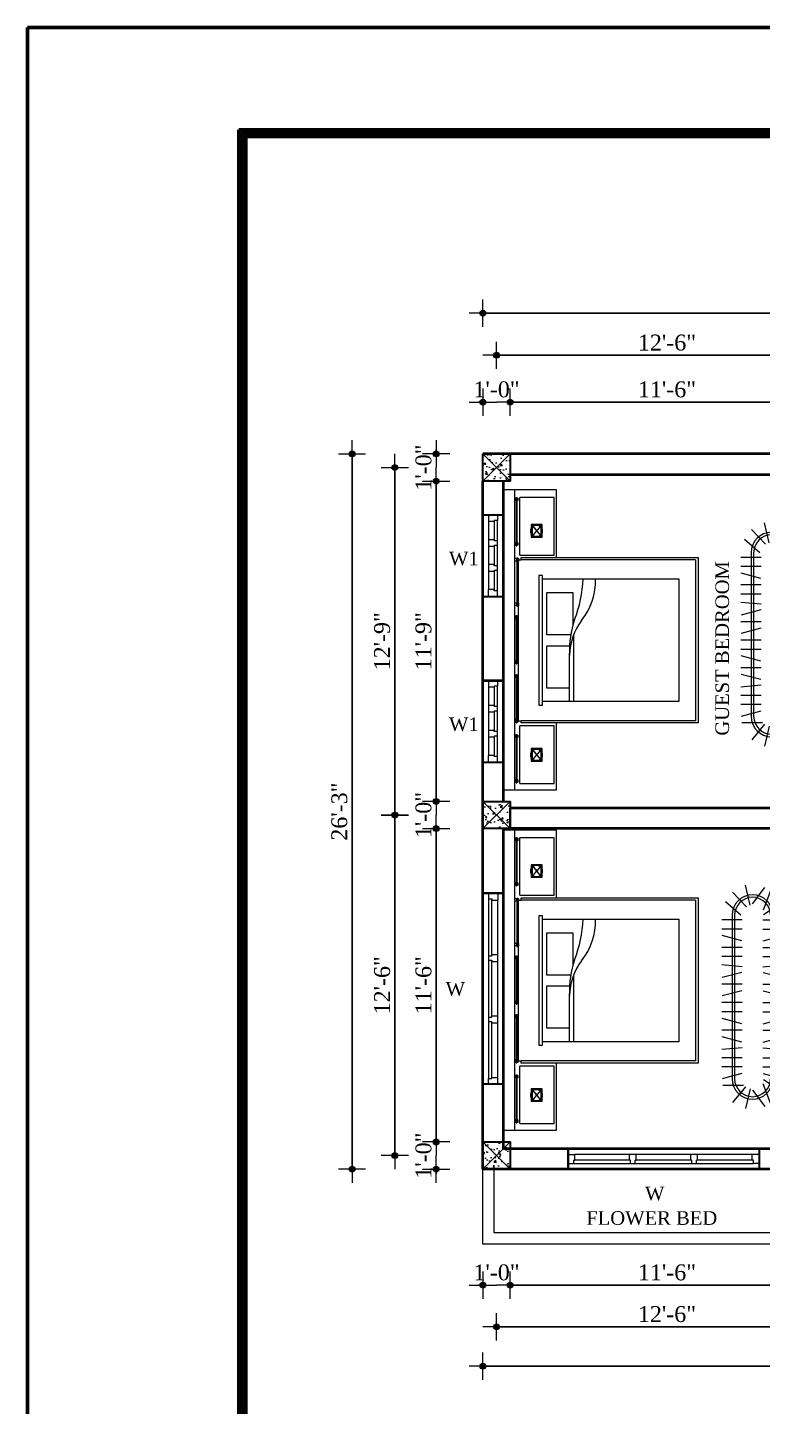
# Model space of a CAD drawing. Header units: inches. Extents: x 897 to 49934, y -34925 to -18564.
# Drawn here: x 16537 to 16860, y -23955 to -23348 of the extents above; entities that cross this region are included whole.
import ezdxf

# ---------------------------------------------------------------- set-up
doc = ezdxf.new("R2010")
doc.units = ezdxf.units.IN
doc.header["$LTSCALE"] = 35
doc.header["$MEASUREMENT"] = 0
doc.header["$PDMODE"] = 34
for name, color, linetype, lineweight in [('SES- Door&Window', 21, 'Continuous', 15), ('SES-DIMENSION', 142, 'Continuous', 13), ('SES-Furniture', 45, 'Continuous', 5), ('SES-HACTH', 8, 'Continuous', 13), ('SES-REBARS', 1, 'Continuous', 40), ('SES-SHEETS', 7, 'Continuous', 60), ('SES-Staircase', 134, 'Continuous', 13), ('SES-TEXT', 3, 'Continuous', 20), ('SES-Wall Plan', 6, 'Continuous', 30)]:
    doc.layers.add(name, color=color, linetype=linetype, lineweight=lineweight)
doc.styles.add('7 INCH', font='times.ttf', dxfattribs={"height": 7})
doc.styles.add('SES-ARAIL', font='times.ttf', dxfattribs={"height": 6})
doc.dimstyles.new('7 INCH', dxfattribs={"dimscale": 0, "dimtxt": 7, "dimasz": 1, "dimexe": 2, "dimexo": 9, "dimgap": 2, "dimtad": 1, "dimdec": 0, "dimzin": 3, "dimdsep": 46, "dimlunit": 4, "dimtxsty": '7 INCH', "dimblk": 'DIM', "dimcen": 3, "dimdle": 3, "dimse1": 1, "dimse2": 1, "dimclrd": 256, "dimclre": 256, "dimclrt": 7, "dimadec": 1, "dimazin": 2, "dimtfac": 1, "dimtdec": 0, "dimtix": 1, "dimtofl": 0, "dimtmove": 2, "dimatfit": 3, "dimldrblk": 'ARW', "dimfxl": 2, "dimfrac": 2, "dimtolj": 2, "dimtzin": 0, "dimarcsym": 0})

# ---------------------------------------------------------------- blocks, each defined once
blk = doc.blocks.new('c11')
at = {"layer": 'SES-HACTH', "linetype": 'ByBlock'}
h = blk.add_hatch(dxfattribs=at)
h.set_pattern_fill('AR-CONC', color=256)
h.set_pattern_definition([(50, (-20422.33, 19414.4167), (7.1726018, -0.6275213), [0.75, -8.25]), (355, (-20422.33, 19414.417), (-1.3875133, 7.5219213), [0.6, -6.6]), (100.451444, (-20421.732, 19414.3644), (5.7850885, 6.8943999), [0.637402, -7.0114211]), (46.1842, (-20422.33, 19416.417), (10.6724133, -1.6551928), [1.125, -12.375]), (96.635635, (-20421.441, 19416.279), (9.3466195, 9.741186), [0.9561034, -10.5171376]), (351.184164, (-20422.33, 19416.417), (9.3466195, 9.741186), [0.9, -9.9]), (21, (-20421.33, 19415.9167), (5.9690705, -4.0261889), [0.75, -8.25]), (326, (-20421.33, 19415.917), (2.4331533, 7.2515005), [0.6, -6.6]), (71.451445, (-20420.8325, 19415.581), (8.4022238, 3.2253115), [0.6374019, -7.0114211]), (37.5, (-20422.33, 19414.4167), (0.12159855, 3.32893854), [0, -6.52, 0, -6.7, 0, -6.625]), (7.5, (-20422.33, 19414.4167), (2.63069537, 3.9441171), [0, -3.82, 0, -6.37, 0, -2.525]), (327.5, (-20424.56, 19414.4167), (5.33822436, -0.22554872), [0, -2.5, 0, -7.8, 0, -10.35]), (317.5, (-20425.56, 19414.4167), (5.8318617, 1.0010498), [0, -3.25, 0, -5.18, 0, -7.35])])
h.paths.add_polyline_path([(-6, 6), (-6, -6), (6, -6), (6, 6)])
for p, q in [((-6, 6), (6, -6)), ((6, 6), (-6, -6))]:
    blk.add_line(p, q, dxfattribs=at)
at = {"layer": 'SES-Wall Plan', "linetype": 'ByBlock'}
blk.add_lwpolyline([(-6, 6), (6, 6), (6, -6), (-6, -6)], close=True, dxfattribs=at)
blk = doc.blocks.new('6H')
at = {"layer": 'SES- Door&Window'}
for p, q in [((-78, -2.5), (-75.5, -2.5)), ((-75.5, -2.5), (3.5, -2.5)), ((-75.5, -2.5), (-75.5, -4)), ((-75.5, -4), (-75, -4)), ((-50.5, -4), (-75.5, -4)), ((-75, -4), (-75, -6.5)), ((-51, -4), (-51, -6.5)), ((-50.5, -2.5), (-50.5, -4)), ((-48.5, -2.5), (-48.5, -4)), ((-48.5, -4), (-48, -4)), ((-23.5, -4), (-48.5, -4)), ((-48, -4), (-48, -6.5)), ((-24, -4), (-24, -6.5)), ((-23.5, -4), (-24, -4)), ((-23.5, -2.5), (-23.5, -4)), ((-21.5, -2.5), (-21.5, -4)), ((3, -4), (-21.5, -4)), ((-21, -4), (-21, -6.5)), ((3, -4), (3, -6.5)), ((3.5, -4), (3, -4)), ((6, -2.5), (3.5, -2.5)), ((3.5, -2.5), (3.5, -4)), ((-78, -6.5), (-75, -6.5)), ((3, -6.5), (-75, -6.5)), ((6, -6.5), (3, -6.5))]:
    blk.add_line(p, q, dxfattribs=at)
at = {"layer": 'SES-Wall Plan'}
for p, q in [((-78, -9), (-78, 0)), ((-78, -9), (-78, 0)), ((6, -9), (6, 0))]:
    blk.add_line(p, q, dxfattribs=at)
blk.add_lwpolyline([(6, 0), (-78, 0), (-78, -9), (6, -9)], close=True, dxfattribs=at)
blk = doc.blocks.new('DIM')
at = {"layer": 'SES-DIMENSION'}
h = blk.add_hatch(color=256, dxfattribs=at)
h.paths.add_polyline_path([(0, 1.28), (0, 0), (1.28, 0, 0.414214)])
h.paths.add_polyline_path([(1.28, 0), (0, 0), (0, -1.28, 0.414214)])
h.paths.add_polyline_path([(0, 0), (-1.28, 0, 0.414214), (0, -1.28)])
h.paths.add_polyline_path([(0, 1.28, 0.414214), (-1.28, 0), (0, 0)])
for p, q in [((-6, 0), (6, 0)), ((0, 6), (0, -6))]:
    blk.add_line(p, q, dxfattribs=at)
blk.add_circle((0, 0), 1.28, dxfattribs=at)
blk = doc.blocks.new('*D639')
at = {"layer": 'Defpoints', "color": 0, "linetype": 'ByBlock', "transparency": 16777216}
for p in [(16737.13, -23850.81), (16749.13, -23850.81), (16749.13, -23901.81)]:
    blk.add_point(p, dxfattribs=at)
at = {"layer": 'SES-DIMENSION', "linetype": 'ByBlock', "lineweight": -2, "transparency": 16777216}
for p, q in [((16736.13, -23901.81), (16735.13, -23901.81)), ((16750.13, -23901.81), (16751.13, -23901.81))]:
    blk.add_line(p, q, dxfattribs=at)
blk.add_blockref('DIM', (16737.13, -23901.81), dxfattribs=at)
at = {"layer": 'SES-DIMENSION', "linetype": 'ByBlock', "lineweight": -2, "transparency": 16777216, "rotation": 180}
blk.add_blockref('DIM', (16749.13, -23901.81), dxfattribs=at)
at = {"layer": 'SES-DIMENSION', "color": 7, "linetype": 'ByBlock', "transparency": 16777216, "insert": (16743.13, -23896.24), "char_height": 7, "attachment_point": 5, "style": '7 INCH'}
blk.add_mtext('\\A2;1\'-0"', dxfattribs=at)
blk = doc.blocks.new('ARW')
at = {"layer": 'SES-DIMENSION'}
blk.add_lwpolyline([(10, 0, 0, 6, 0), (0, 0, 0, 0, 0), (10, 0, 0, 0, 0)], format="xyseb", dxfattribs=at)
blk = doc.blocks.new('*D640')
at = {"layer": 'Defpoints', "color": 0, "linetype": 'ByBlock', "transparency": 16777216}
for p in [(16749.13, -23850.81), (16887.13, -23850.81), (16887.13, -23901.81)]:
    blk.add_point(p, dxfattribs=at)
at = {"layer": 'SES-DIMENSION', "linetype": 'ByBlock', "lineweight": -2, "transparency": 16777216}
blk.add_line((16750.13, -23901.81), (16886.13, -23901.81), dxfattribs=at)
at = {"layer": 'SES-DIMENSION', "linetype": 'ByBlock', "lineweight": -2, "transparency": 16777216, "rotation": 180}
blk.add_blockref('DIM', (16749.13, -23901.81), dxfattribs=at)
at = {"layer": 'SES-DIMENSION', "linetype": 'ByBlock', "lineweight": -2, "transparency": 16777216}
blk.add_blockref('DIM', (16887.13, -23901.81), dxfattribs=at)
at = {"layer": 'SES-DIMENSION', "color": 7, "linetype": 'ByBlock', "transparency": 16777216, "insert": (16818.13, -23896.24), "char_height": 7, "attachment_point": 5, "style": '7 INCH'}
blk.add_mtext('\\A2;11\'-6"', dxfattribs=at)
blk = doc.blocks.new('*D646')
at = {"layer": 'Defpoints', "color": 0, "linetype": 'ByBlock', "transparency": 16777216}
for p in [(16743.13, -23850.81), (16893.13, -23850.81), (16893.13, -23920.14)]:
    blk.add_point(p, dxfattribs=at)
at = {"layer": 'SES-DIMENSION', "linetype": 'ByBlock', "lineweight": -2, "transparency": 16777216}
blk.add_line((16744.13, -23920.14), (16892.13, -23920.14), dxfattribs=at)
at = {"layer": 'SES-DIMENSION', "linetype": 'ByBlock', "lineweight": -2, "transparency": 16777216, "rotation": 180}
blk.add_blockref('DIM', (16743.13, -23920.14), dxfattribs=at)
at = {"layer": 'SES-DIMENSION', "linetype": 'ByBlock', "lineweight": -2, "transparency": 16777216}
blk.add_blockref('DIM', (16893.13, -23920.14), dxfattribs=at)
at = {"layer": 'SES-DIMENSION', "color": 7, "linetype": 'ByBlock', "transparency": 16777216, "insert": (16818.13, -23914.58), "char_height": 7, "attachment_point": 5, "style": '7 INCH'}
blk.add_mtext('\\A2;12\'-6"', dxfattribs=at)
blk = doc.blocks.new('*D649')
at = {"layer": 'Defpoints', "color": 0, "linetype": 'ByBlock', "transparency": 16777216}
for p in [(16737.13, -23850.81), (17187.13, -23850.81), (17187.13, -23937.52)]:
    blk.add_point(p, dxfattribs=at)
at = {"layer": 'SES-DIMENSION', "linetype": 'ByBlock', "lineweight": -2, "transparency": 16777216}
blk.add_line((16738.13, -23937.52), (17186.13, -23937.52), dxfattribs=at)
at = {"layer": 'SES-DIMENSION', "linetype": 'ByBlock', "lineweight": -2, "transparency": 16777216, "rotation": 180}
blk.add_blockref('DIM', (16737.13, -23937.52), dxfattribs=at)
at = {"layer": 'SES-DIMENSION', "linetype": 'ByBlock', "lineweight": -2, "transparency": 16777216}
blk.add_blockref('DIM', (17187.13, -23937.52), dxfattribs=at)
at = {"layer": 'SES-DIMENSION', "color": 7, "linetype": 'ByBlock', "transparency": 16777216, "insert": (16962.13, -23931.95), "char_height": 7, "attachment_point": 5, "style": '7 INCH'}
blk.add_mtext('\\A2;37\'-6"', dxfattribs=at)
blk = doc.blocks.new('*D650')
at = {"layer": 'Defpoints', "color": 0, "linetype": 'ByBlock', "transparency": 16777216}
for p in [(16716.56, -23838.81), (16737.13, -23838.81), (16737.13, -23850.81)]:
    blk.add_point(p, dxfattribs=at)
at = {"layer": 'SES-DIMENSION', "linetype": 'ByBlock', "lineweight": -2, "transparency": 16777216}
for p, q in [((16716.56, -23837.81), (16716.56, -23836.81)), ((16716.56, -23851.81), (16716.56, -23852.81))]:
    blk.add_line(p, q, dxfattribs=at)
for p, rotation in [((16716.56, -23838.81), 270), ((16716.56, -23850.81), 90)]:
    blk.add_blockref('DIM', p, dxfattribs=dict(at, rotation=rotation))
at = {"layer": 'SES-DIMENSION', "color": 7, "linetype": 'ByBlock', "transparency": 16777216, "insert": (16711, -23844.81), "char_height": 7, "attachment_point": 5, "rotation": 90, "style": '7 INCH'}
blk.add_mtext('\\A2;1\'-0"', dxfattribs=at)
blk = doc.blocks.new('*D651')
at = {"layer": 'Defpoints', "color": 0, "linetype": 'ByBlock', "transparency": 16777216}
for p in [(16716.56, -23700.92), (16737.13, -23700.92), (16737.13, -23838.81)]:
    blk.add_point(p, dxfattribs=at)
at = {"layer": 'SES-DIMENSION', "linetype": 'ByBlock', "lineweight": -2, "transparency": 16777216}
blk.add_line((16716.56, -23837.81), (16716.56, -23701.92), dxfattribs=at)
for p, rotation in [((16716.56, -23700.92), 90), ((16716.56, -23838.81), 270)]:
    blk.add_blockref('DIM', p, dxfattribs=dict(at, rotation=rotation))
at = {"layer": 'SES-DIMENSION', "color": 7, "linetype": 'ByBlock', "transparency": 16777216, "insert": (16711, -23769.86), "char_height": 7, "attachment_point": 5, "rotation": 90, "style": '7 INCH'}
blk.add_mtext('\\A2;11\'-6"', dxfattribs=at)
blk = doc.blocks.new('*D652')
at = {"layer": 'Defpoints', "color": 0, "linetype": 'ByBlock', "transparency": 16777216}
for p in [(16716.56, -23688.92), (16737.13, -23688.92), (16737.13, -23700.92)]:
    blk.add_point(p, dxfattribs=at)
at = {"layer": 'SES-DIMENSION', "linetype": 'ByBlock', "lineweight": -2, "transparency": 16777216}
for p, q in [((16716.56, -23687.92), (16716.56, -23686.92)), ((16716.56, -23701.92), (16716.56, -23702.92))]:
    blk.add_line(p, q, dxfattribs=at)
for p, rotation in [((16716.56, -23688.92), 270), ((16716.56, -23700.92), 90)]:
    blk.add_blockref('DIM', p, dxfattribs=dict(at, rotation=rotation))
at = {"layer": 'SES-DIMENSION', "color": 7, "linetype": 'ByBlock', "transparency": 16777216, "insert": (16711, -23694.92), "char_height": 7, "attachment_point": 5, "rotation": 90, "style": '7 INCH'}
blk.add_mtext('\\A2;1\'-0"', dxfattribs=at)
blk = doc.blocks.new('*D653')
at = {"layer": 'Defpoints', "color": 0, "linetype": 'ByBlock', "transparency": 16777216}
for p in [(16716.56, -23548.03), (16737.13, -23548.03), (16737.13, -23688.92)]:
    blk.add_point(p, dxfattribs=at)
at = {"layer": 'SES-DIMENSION', "linetype": 'ByBlock', "lineweight": -2, "transparency": 16777216}
blk.add_line((16716.56, -23687.92), (16716.56, -23549.03), dxfattribs=at)
for p, rotation in [((16716.56, -23548.03), 90), ((16716.56, -23688.92), 270)]:
    blk.add_blockref('DIM', p, dxfattribs=dict(at, rotation=rotation))
at = {"layer": 'SES-DIMENSION', "color": 7, "linetype": 'ByBlock', "transparency": 16777216, "insert": (16710.99, -23618.47), "char_height": 7, "attachment_point": 5, "rotation": 90, "style": '7 INCH'}
blk.add_mtext('\\A2;11\'-9"', dxfattribs=at)
blk = doc.blocks.new('*D654')
at = {"layer": 'Defpoints', "color": 0, "linetype": 'ByBlock', "transparency": 16777216}
for p in [(16716.56, -23536.03), (16737.13, -23536.03), (16737.13, -23548.03)]:
    blk.add_point(p, dxfattribs=at)
at = {"layer": 'SES-DIMENSION', "linetype": 'ByBlock', "lineweight": -2, "transparency": 16777216}
for p, q in [((16716.56, -23535.03), (16716.56, -23534.03)), ((16716.56, -23549.03), (16716.56, -23550.03))]:
    blk.add_line(p, q, dxfattribs=at)
for p, rotation in [((16716.56, -23536.03), 270), ((16716.56, -23548.03), 90)]:
    blk.add_blockref('DIM', p, dxfattribs=dict(at, rotation=rotation))
at = {"layer": 'SES-DIMENSION', "color": 7, "linetype": 'ByBlock', "transparency": 16777216, "insert": (16711, -23542.03), "char_height": 7, "attachment_point": 5, "rotation": 90, "style": '7 INCH'}
blk.add_mtext('\\A2;1\'-0"', dxfattribs=at)
blk = doc.blocks.new('*D655')
at = {"layer": 'Defpoints', "color": 0, "linetype": 'ByBlock', "transparency": 16777216}
for p in [(16698.36, -23694.92), (16737.13, -23694.92), (16737.13, -23844.81)]:
    blk.add_point(p, dxfattribs=at)
at = {"layer": 'SES-DIMENSION', "linetype": 'ByBlock', "lineweight": -2, "transparency": 16777216}
blk.add_line((16698.36, -23843.81), (16698.36, -23695.92), dxfattribs=at)
for p, rotation in [((16698.36, -23694.92), 90), ((16698.36, -23844.81), 270)]:
    blk.add_blockref('DIM', p, dxfattribs=dict(at, rotation=rotation))
at = {"layer": 'SES-DIMENSION', "color": 7, "linetype": 'ByBlock', "transparency": 16777216, "insert": (16692.8, -23769.86), "char_height": 7, "attachment_point": 5, "rotation": 90, "style": '7 INCH'}
blk.add_mtext('\\A2;12\'-6"', dxfattribs=at)
blk = doc.blocks.new('*D656')
at = {"layer": 'Defpoints', "color": 0, "linetype": 'ByBlock', "transparency": 16777216}
for p in [(16698.36, -23542.03), (16737.13, -23542.03), (16737.13, -23694.92)]:
    blk.add_point(p, dxfattribs=at)
at = {"layer": 'SES-DIMENSION', "linetype": 'ByBlock', "lineweight": -2, "transparency": 16777216}
blk.add_line((16698.36, -23693.92), (16698.36, -23543.03), dxfattribs=at)
for p, rotation in [((16698.36, -23542.03), 90), ((16698.36, -23694.92), 270)]:
    blk.add_blockref('DIM', p, dxfattribs=dict(at, rotation=rotation))
at = {"layer": 'SES-DIMENSION', "color": 7, "linetype": 'ByBlock', "transparency": 16777216, "insert": (16692.79, -23618.47), "char_height": 7, "attachment_point": 5, "rotation": 90, "style": '7 INCH'}
blk.add_mtext('\\A2;12\'-9"', dxfattribs=at)
blk = doc.blocks.new('*D657')
at = {"layer": 'Defpoints', "color": 0, "linetype": 'ByBlock', "transparency": 16777216}
for p in [(16679.54, -23536.03), (16737.13, -23536.03), (16737.13, -23850.81)]:
    blk.add_point(p, dxfattribs=at)
at = {"layer": 'SES-DIMENSION', "linetype": 'ByBlock', "lineweight": -2, "transparency": 16777216}
blk.add_line((16679.54, -23849.81), (16679.54, -23537.03), dxfattribs=at)
for p, rotation in [((16679.54, -23536.03), 90), ((16679.54, -23850.81), 270)]:
    blk.add_blockref('DIM', p, dxfattribs=dict(at, rotation=rotation))
at = {"layer": 'SES-DIMENSION', "color": 7, "linetype": 'ByBlock', "transparency": 16777216, "insert": (16673.97, -23693.42), "char_height": 7, "attachment_point": 5, "rotation": 90, "style": '7 INCH'}
blk.add_mtext('\\A2;26\'-3"', dxfattribs=at)
blk = doc.blocks.new('*D658')
at = {"layer": 'Defpoints', "color": 0, "linetype": 'ByBlock', "transparency": 16777216}
for p in [(16749.13, -23513.21), (16737.13, -23536.03), (16749.13, -23536.03)]:
    blk.add_point(p, dxfattribs=at)
at = {"layer": 'SES-DIMENSION', "linetype": 'ByBlock', "lineweight": -2, "transparency": 16777216}
for p, q in [((16736.13, -23513.21), (16735.13, -23513.21)), ((16750.13, -23513.21), (16751.13, -23513.21))]:
    blk.add_line(p, q, dxfattribs=at)
blk.add_blockref('DIM', (16737.13, -23513.21), dxfattribs=at)
at = {"layer": 'SES-DIMENSION', "linetype": 'ByBlock', "lineweight": -2, "transparency": 16777216, "rotation": 180}
blk.add_blockref('DIM', (16749.13, -23513.21), dxfattribs=at)
at = {"layer": 'SES-DIMENSION', "color": 7, "linetype": 'ByBlock', "transparency": 16777216, "insert": (16743.13, -23507.65), "char_height": 7, "attachment_point": 5, "style": '7 INCH'}
blk.add_mtext('\\A2;1\'-0"', dxfattribs=at)
blk = doc.blocks.new('*D659')
at = {"layer": 'Defpoints', "color": 0, "linetype": 'ByBlock', "transparency": 16777216}
for p in [(16887.13, -23513.21), (16749.13, -23536.03), (16887.13, -23536.03)]:
    blk.add_point(p, dxfattribs=at)
at = {"layer": 'SES-DIMENSION', "linetype": 'ByBlock', "lineweight": -2, "transparency": 16777216}
blk.add_line((16750.13, -23513.21), (16886.13, -23513.21), dxfattribs=at)
at = {"layer": 'SES-DIMENSION', "linetype": 'ByBlock', "lineweight": -2, "transparency": 16777216, "rotation": 180}
blk.add_blockref('DIM', (16749.13, -23513.21), dxfattribs=at)
at = {"layer": 'SES-DIMENSION', "linetype": 'ByBlock', "lineweight": -2, "transparency": 16777216}
blk.add_blockref('DIM', (16887.13, -23513.21), dxfattribs=at)
at = {"layer": 'SES-DIMENSION', "color": 7, "linetype": 'ByBlock', "transparency": 16777216, "insert": (16818.13, -23507.65), "char_height": 7, "attachment_point": 5, "style": '7 INCH'}
blk.add_mtext('\\A2;11\'-6"', dxfattribs=at)
blk = doc.blocks.new('*D665')
at = {"layer": 'Defpoints', "color": 0, "linetype": 'ByBlock', "transparency": 16777216}
for p in [(16893.13, -23492.62), (16743.13, -23536.03), (16893.13, -23536.03)]:
    blk.add_point(p, dxfattribs=at)
at = {"layer": 'SES-DIMENSION', "linetype": 'ByBlock', "lineweight": -2, "transparency": 16777216}
blk.add_line((16744.13, -23492.62), (16892.13, -23492.62), dxfattribs=at)
at = {"layer": 'SES-DIMENSION', "linetype": 'ByBlock', "lineweight": -2, "transparency": 16777216, "rotation": 180}
blk.add_blockref('DIM', (16743.13, -23492.62), dxfattribs=at)
at = {"layer": 'SES-DIMENSION', "linetype": 'ByBlock', "lineweight": -2, "transparency": 16777216}
blk.add_blockref('DIM', (16893.13, -23492.62), dxfattribs=at)
at = {"layer": 'SES-DIMENSION', "color": 7, "linetype": 'ByBlock', "transparency": 16777216, "insert": (16818.13, -23487.06), "char_height": 7, "attachment_point": 5, "style": '7 INCH'}
blk.add_mtext('\\A2;12\'-6"', dxfattribs=at)
blk = doc.blocks.new('*D668')
at = {"layer": 'Defpoints', "color": 0, "linetype": 'ByBlock', "transparency": 16777216}
for p in [(17187.13, -23474.05), (16737.13, -23536.03), (17187.13, -23536.03)]:
    blk.add_point(p, dxfattribs=at)
at = {"layer": 'SES-DIMENSION', "linetype": 'ByBlock', "lineweight": -2, "transparency": 16777216}
blk.add_line((16738.13, -23474.05), (17186.13, -23474.05), dxfattribs=at)
at = {"layer": 'SES-DIMENSION', "linetype": 'ByBlock', "lineweight": -2, "transparency": 16777216, "rotation": 180}
blk.add_blockref('DIM', (16737.13, -23474.05), dxfattribs=at)
at = {"layer": 'SES-DIMENSION', "linetype": 'ByBlock', "lineweight": -2, "transparency": 16777216}
blk.add_blockref('DIM', (17187.13, -23474.05), dxfattribs=at)
at = {"layer": 'SES-DIMENSION', "color": 7, "linetype": 'ByBlock', "transparency": 16777216, "insert": (16962.13, -23468.48), "char_height": 7, "attachment_point": 5, "style": '7 INCH'}
blk.add_mtext('\\A2;37\'-6"', dxfattribs=at)
blk = doc.blocks.new('w11')
at = {"layer": 'SES- Door&Window'}
for p, q in [((20350.03, -19817.65), (20353.03, -19817.65)), ((20350.03, -19821.65), (20352.53, -19821.65)), ((20352.53, -19821.65), (20352.53, -19820.15)), ((20352.53, -19820.15), (20353.03, -19820.15)), ((20361.53, -19820.15), (20352.53, -19820.15)), ((20352.53, -19821.65), (20383.53, -19821.65)), ((20383.03, -19817.65), (20353.03, -19817.65)), ((20353.03, -19820.15), (20353.03, -19817.65)), ((20361.03, -19820.15), (20361.03, -19817.65)), ((20361.53, -19821.65), (20361.53, -19820.15)), ((20363.53, -19821.65), (20363.53, -19820.15)), ((20363.53, -19820.15), (20364.03, -19820.15)), ((20372.53, -19820.15), (20363.53, -19820.15)), ((20364.03, -19820.15), (20364.03, -19817.65)), ((20372.03, -19820.15), (20372.03, -19817.65)), ((20372.53, -19820.15), (20372.03, -19820.15)), ((20372.53, -19821.65), (20372.53, -19820.15)), ((20383.03, -19820.15), (20374.53, -19820.15)), ((20374.53, -19821.65), (20374.53, -19820.15)), ((20375.03, -19820.15), (20375.03, -19817.65)), ((20386.03, -19817.65), (20383.03, -19817.65)), ((20383.03, -19820.15), (20383.03, -19817.65)), ((20383.53, -19820.15), (20383.03, -19820.15)), ((20383.53, -19821.65), (20383.53, -19820.15)), ((20386.03, -19821.65), (20383.53, -19821.65))]:
    blk.add_line(p, q, dxfattribs=at)
at = {"layer": 'SES-Wall Plan'}
for p, q in [((20386.03, -19815.15), (20350.03, -19815.15)), ((20350.03, -19815.15), (20350.03, -19824.15)), ((20350.03, -19815.15), (20350.03, -19824.15)), ((20386.03, -19815.15), (20386.03, -19824.15)), ((20386.03, -19824.15), (20350.03, -19824.15))]:
    blk.add_line(p, q, dxfattribs=at)
blk = doc.blocks.new('s1')
at = {"layer": 'SES-SHEETS', "color": 8}
blk.add_lwpolyline([(14202.23, -12888.64), (17370.23, -12888.64), (17370.23, -15126.64), (14202.23, -15126.64)], close=True, dxfattribs=at)
at = {"layer": 'SES-SHEETS'}
for points in [[(14295.23, -12933.64), (17325.23, -12933.64), (17325.23, -15081.64), (14295.23, -15081.64)], [(14296.23, -12934.64), (17324.23, -12934.64), (17324.23, -15080.64), (14296.23, -15080.64)], [(14297.23, -12935.64), (17323.23, -12935.64), (17323.23, -15079.64), (14297.23, -15079.64)], [(14298.23, -12936.64), (17322.23, -12936.64), (17322.23, -15078.64), (14298.23, -15078.64)]]:
    blk.add_lwpolyline(points, close=True, dxfattribs=at)
blk = doc.blocks.new('RACK-LARGA-01')
at = {"layer": 'SES-Furniture'}
for p, q in [((-0.35, 4.074), (-0.207, 3.7)), ((-0.001, 3.821), (-0.241, 4.141)), ((0.046, 3.795), (0.139, 4.184)), ((0.382, 4.062), (0.128, 3.754)), ((-0.213, 3.614), (-0.549, 3.831)), ((-0.207, 3.497), (-0.593, 3.601)), ((-0.4, 0.4), (-0.4, 3.6)), ((-0.35, 0.4), (-0.35, 3.6)), ((0.179, 3.729), (0.579, 3.729)), ((0.207, 3.497), (0.593, 3.601)), ((0.35, 0.4), (0.35, 3.6)), ((0.4, 0.4), (0.4, 3.6)), ((-0.2, 3.369), (-0.6, 3.369)), ((0.2, 3.369), (0.6, 3.369)), ((-0.2, 3.19), (-0.6, 3.19)), ((-0.201, 2.993), (-0.599, 3.028)), ((0.2, 3.19), (0.6, 3.19)), ((0.201, 2.993), (0.599, 3.028)), ((-0.207, 2.882), (-0.593, 2.779)), ((0.207, 2.882), (0.593, 2.779)), ((-0.2, 2.651), (-0.6, 2.651)), ((-0.207, 2.523), (-0.593, 2.42)), ((0.2, 2.651), (0.6, 2.651)), ((0.207, 2.523), (0.593, 2.42)), ((-0.2, 2.292), (-0.6, 2.292)), ((0.2, 2.292), (0.6, 2.292)), ((-0.2, 2.108), (-0.6, 2.108)), ((-0.207, 1.877), (-0.593, 1.98)), ((0.2, 2.108), (0.6, 2.108)), ((0.207, 1.877), (0.593, 1.98)), ((-0.2, 1.749), (-0.6, 1.749)), ((-0.207, 1.518), (-0.593, 1.621)), ((0.2, 1.749), (0.6, 1.749)), ((0.207, 1.518), (0.593, 1.621)), ((-0.201, 1.407), (-0.599, 1.372)), ((0.201, 1.407), (0.599, 1.372)), ((-0.2, 1.21), (-0.6, 1.21)), ((0.2, 1.21), (0.6, 1.21)), ((-0.2, 1.031), (-0.6, 1.031)), ((-0.207, 0.903), (-0.593, 0.799)), ((0.2, 1.031), (0.6, 1.031)), ((0.207, 0.903), (0.593, 0.799)), ((-0.2, 0.671), (-0.6, 0.671)), ((0.2, 0.671), (0.6, 0.671)), ((-0.2, 0.492), (-0.6, 0.492)), ((-0.213, 0.386), (-0.549, 0.169)), ((-0.35, -0.074), (-0.207, 0.3)), ((0.2, 0.492), (0.6, 0.492)), ((0.226, 0.401), (0.531, 0.142)), ((-0.001, 0.179), (-0.241, -0.141)), ((0.046, 0.205), (0.139, -0.184)), ((0.394, -0.052), (0.116, 0.235))]:
    blk.add_line(p, q, dxfattribs=at)
for centre, radius, start, end in [((0, 3.6), 0.4, 0, 180), ((0, 3.6), 0.35, 0, 180), ((0, 0.4), 0.4, 180, 0), ((0, 0.4), 0.35, 180, 0)]:
    blk.add_arc(centre, radius, start, end, dxfattribs=at)
blk = doc.blocks.new('CAMA QUEEN-SET-01')
for p, q in [((-2.2, 0), (-2.2, -0.17)), ((2.2, 0), (-2.2, 0)), ((2.2, -0.17), (2.2, 0)), ((-2.2, -0.17), (-2.2, -0.78)), ((-2.2, -0.17), (-2.087, -0.17)), ((-2.094, -0.19), (-2.094, -0.2)), ((-2.087, -0.19), (-2.094, -0.19)), ((-2.087, -0.2), (-2.094, -0.2)), ((-2.087, -0.17), (-2.05, -0.17)), ((-2.087, -0.19), (-2.087, -0.17)), ((-2.087, -0.19), (-2.05, -0.19)), ((-2.087, -0.2), (-2.05, -0.2)), ((-2.087, -0.21), (-2.087, -0.2)), ((-2.05, -0.17), (-2.05, -0.17)), ((-2.05, -0.17), (-1.432, -0.17)), ((-2.05, -0.19), (-2.05, -0.17)), ((-2.05, -0.19), (-2.05, -0.17)), ((-2.05, -0.19), (-2.05, -0.19)), ((-1.432, -0.19), (-2.05, -0.19)), ((-2.05, -0.2), (-2.05, -0.2)), ((-2.05, -0.21), (-2.05, -0.2)), ((-2.05, -0.21), (-2.05, -0.2)), ((-1.432, -0.2), (-2.05, -0.2)), ((-1.432, -0.17), (-1.396, -0.17)), ((-1.432, -0.19), (-1.432, -0.17)), ((-1.432, -0.19), (-1.396, -0.19)), ((-1.432, -0.2), (-1.396, -0.2)), ((-1.432, -0.21), (-1.432, -0.2)), ((-1.396, -0.17), (-1.206, -0.17)), ((-1.396, -0.19), (-1.396, -0.17)), ((-1.386, -0.19), (-1.396, -0.19)), ((-1.396, -0.21), (-1.396, -0.2)), ((-1.386, -0.2), (-1.396, -0.2)), ((-1.386, -0.19), (-1.386, -0.2)), ((-1.214, -0.19), (-1.214, -0.2)), ((-1.206, -0.19), (-1.214, -0.19)), ((-1.206, -0.2), (-1.214, -0.2)), ((-1.206, -0.17), (-1.17, -0.17)), ((-1.206, -0.19), (-1.206, -0.17)), ((-1.206, -0.19), (-1.17, -0.19)), ((-1.206, -0.2), (-1.17, -0.2)), ((-1.206, -0.21), (-1.206, -0.2)), ((-1.17, -0.17), (-1.169, -0.17)), ((-1.17, -0.19), (-1.17, -0.17)), ((-1.17, -0.19), (-1.169, -0.19)), ((-1.17, -0.2), (-1.169, -0.2)), ((-1.17, -0.21), (-1.17, -0.2)), ((-1.169, -0.17), (-0.552, -0.17)), ((-1.169, -0.19), (-1.169, -0.17)), ((-0.552, -0.19), (-1.169, -0.19)), ((-0.552, -0.2), (-1.169, -0.2)), ((-1.169, -0.21), (-1.169, -0.2)), ((-0.552, -0.17), (-0.515, -0.17)), ((-0.552, -0.19), (-0.552, -0.17)), ((-0.552, -0.19), (-0.515, -0.19)), ((-0.552, -0.2), (-0.515, -0.2)), ((-0.552, -0.21), (-0.552, -0.2)), ((-0.515, -0.17), (-0.344, -0.17)), ((-0.515, -0.19), (-0.515, -0.17)), ((-0.505, -0.19), (-0.515, -0.19)), ((-0.505, -0.2), (-0.515, -0.2)), ((-0.515, -0.21), (-0.515, -0.2)), ((-0.505, -0.19), (-0.505, -0.2)), ((-0.351, -0.19), (-0.351, -0.2)), ((-0.344, -0.19), (-0.351, -0.19)), ((-0.344, -0.2), (-0.351, -0.2)), ((-0.344, -0.17), (-0.307, -0.17)), ((-0.344, -0.19), (-0.344, -0.17)), ((-0.344, -0.19), (-0.307, -0.19)), ((-0.344, -0.2), (-0.307, -0.2)), ((-0.344, -0.21), (-0.344, -0.2)), ((-0.307, -0.17), (-0.307, -0.17)), ((-0.307, -0.17), (0.311, -0.17)), ((-0.307, -0.19), (-0.307, -0.17)), ((-0.307, -0.19), (-0.307, -0.17)), ((-0.307, -0.19), (-0.307, -0.19)), ((0.311, -0.19), (-0.307, -0.19)), ((-0.307, -0.2), (-0.307, -0.2)), ((-0.307, -0.21), (-0.307, -0.2)), ((0.311, -0.2), (-0.307, -0.2)), ((-0.307, -0.21), (-0.307, -0.2)), ((0.311, -0.17), (0.347, -0.17)), ((0.311, -0.19), (0.311, -0.17)), ((0.311, -0.19), (0.347, -0.19)), ((0.311, -0.2), (0.347, -0.2)), ((0.311, -0.21), (0.311, -0.2)), ((0.347, -0.17), (0.503, -0.17)), ((0.347, -0.19), (0.347, -0.17)), ((0.357, -0.19), (0.347, -0.19)), ((0.357, -0.2), (0.347, -0.2)), ((0.347, -0.21), (0.347, -0.2)), ((0.357, -0.19), (0.357, -0.2)), ((0.495, -0.2), (0.495, -0.21)), ((0.503, -0.2), (0.495, -0.2)), ((0.503, -0.17), (0.539, -0.17)), ((0.503, -0.2), (0.503, -0.17)), ((0.503, -0.2), (0.539, -0.2)), ((0.539, -0.17), (0.54, -0.17)), ((0.539, -0.2), (0.539, -0.17)), ((0.539, -0.2), (0.54, -0.2)), ((0.54, -0.17), (1.157, -0.17)), ((0.54, -0.2), (0.54, -0.17)), ((1.157, -0.2), (0.54, -0.2)), ((1.157, -0.17), (1.194, -0.17)), ((1.157, -0.2), (1.157, -0.17)), ((1.157, -0.2), (1.194, -0.2)), ((1.194, -0.17), (1.39, -0.17)), ((1.194, -0.2), (1.194, -0.17)), ((1.204, -0.2), (1.194, -0.2)), ((1.204, -0.2), (1.204, -0.21)), ((1.383, -0.19), (1.383, -0.2)), ((1.39, -0.19), (1.383, -0.19)), ((1.39, -0.2), (1.383, -0.2)), ((1.39, -0.17), (1.427, -0.17)), ((1.39, -0.19), (1.39, -0.17)), ((1.39, -0.19), (1.427, -0.19)), ((1.39, -0.2), (1.427, -0.2)), ((1.39, -0.21), (1.39, -0.2)), ((1.427, -0.17), (1.427, -0.17)), ((1.427, -0.17), (2.045, -0.17)), ((1.427, -0.19), (1.427, -0.17)), ((1.427, -0.19), (1.427, -0.17)), ((1.427, -0.19), (1.427, -0.19)), ((2.045, -0.19), (1.427, -0.19)), ((1.427, -0.2), (1.427, -0.2)), ((1.427, -0.21), (1.427, -0.2)), ((2.045, -0.2), (1.427, -0.2)), ((1.427, -0.21), (1.427, -0.2)), ((2.045, -0.17), (2.081, -0.17)), ((2.045, -0.19), (2.045, -0.17)), ((2.045, -0.19), (2.081, -0.19)), ((2.045, -0.2), (2.081, -0.2)), ((2.045, -0.21), (2.045, -0.2)), ((2.081, -0.17), (2.2, -0.17)), ((2.081, -0.19), (2.081, -0.17)), ((2.091, -0.19), (2.081, -0.19)), ((2.091, -0.2), (2.081, -0.2)), ((2.081, -0.21), (2.081, -0.2)), ((2.091, -0.19), (2.091, -0.2)), ((2.2, -0.78), (2.2, -0.17)), ((-2.104, -0.244), (-2.104, -0.743)), ((-2.104, -0.244), (-1.26, -0.244)), ((-2.05, -0.21), (-2.087, -0.21)), ((-2.05, -0.21), (-2.05, -0.21)), ((-1.708, -0.399), (-1.727, -0.408)), ((-1.686, -0.396), (-1.708, -0.399)), ((-1.665, -0.399), (-1.686, -0.396)), ((-1.646, -0.408), (-1.665, -0.399)), ((-1.396, -0.21), (-1.432, -0.21)), ((-1.26, -0.743), (-1.26, -0.244)), ((-1.218, -0.78), (-1.218, -0.263)), ((-1.218, -0.263), (-1.185, -0.263)), ((-1.17, -0.21), (-1.206, -0.21)), ((-1.185, -0.22), (0.503, -0.22)), ((-1.185, -0.22), (-1.185, -0.263)), ((-1.185, -2.82), (-1.185, -0.263)), ((-1.169, -0.21), (-1.17, -0.21)), ((-0.515, -0.21), (-0.552, -0.21)), ((-0.307, -0.21), (-0.344, -0.21)), ((-0.307, -0.21), (-0.307, -0.21)), ((0.347, -0.21), (0.311, -0.21)), ((0.503, -0.21), (0.495, -0.21)), ((0.503, -0.21), (0.539, -0.21)), ((0.503, -0.22), (0.503, -0.21)), ((0.539, -0.22), (0.503, -0.22)), ((0.539, -0.21), (0.54, -0.21)), ((0.539, -0.22), (0.539, -0.21)), ((0.54, -0.22), (0.539, -0.22)), ((1.157, -0.21), (0.54, -0.21)), ((0.54, -0.22), (0.54, -0.21)), ((0.54, -0.22), (1.157, -0.22)), ((1.157, -0.21), (1.194, -0.21)), ((1.157, -0.22), (1.157, -0.21)), ((1.176, -0.22), (1.157, -0.22)), ((1.194, -0.22), (1.176, -0.22)), ((1.176, -0.22), (1.176, -0.263)), ((1.176, -2.82), (1.176, -0.263)), ((1.176, -0.263), (1.209, -0.263)), ((1.204, -0.21), (1.194, -0.21)), ((1.194, -0.22), (1.194, -0.21)), ((1.209, -0.263), (1.209, -0.78)), ((1.246, -0.244), (1.246, -0.743)), ((1.246, -0.244), (2.09, -0.244)), ((1.427, -0.21), (1.39, -0.21)), ((1.427, -0.21), (1.427, -0.21)), ((1.579, -0.399), (1.559, -0.408)), ((1.6, -0.396), (1.579, -0.399)), ((1.621, -0.399), (1.6, -0.396)), ((1.641, -0.408), (1.621, -0.399)), ((2.081, -0.21), (2.045, -0.21)), ((2.09, -0.743), (2.09, -0.244)), ((-1.727, -0.408), (-1.776, -0.408)), ((-1.776, -0.408), (-1.776, -0.568)), ((-1.776, -0.568), (-1.718, -0.568)), ((-1.689, -0.482), (-1.765, -0.421)), ((-1.742, -0.421), (-1.765, -0.421)), ((-1.765, -0.421), (-1.765, -0.462)), ((-1.757, -0.441), (-1.765, -0.462)), ((-1.765, -0.462), (-1.765, -0.511)), ((-1.692, -0.491), (-1.765, -0.556)), ((-1.765, -0.511), (-1.765, -0.556)), ((-1.765, -0.511), (-1.757, -0.531)), ((-1.765, -0.556), (-1.737, -0.556)), ((-1.744, -0.423), (-1.757, -0.441)), ((-1.757, -0.531), (-1.744, -0.55)), ((-1.742, -0.421), (-1.744, -0.423)), ((-1.744, -0.55), (-1.737, -0.556)), ((-1.631, -0.421), (-1.742, -0.421)), ((-1.737, -0.556), (-1.636, -0.556)), ((-1.646, -0.408), (-1.727, -0.408)), ((-1.718, -0.568), (-1.655, -0.568)), ((-1.718, -0.568), (-1.708, -0.573)), ((-1.708, -0.573), (-1.686, -0.576)), ((-1.691, -0.484), (-1.692, -0.486)), ((-1.692, -0.486), (-1.692, -0.489)), ((-1.692, -0.489), (-1.692, -0.491)), ((-1.692, -0.491), (-1.691, -0.494)), ((-1.689, -0.482), (-1.691, -0.484)), ((-1.691, -0.494), (-1.689, -0.496)), ((-1.687, -0.48), (-1.689, -0.482)), ((-1.689, -0.496), (-1.687, -0.497)), ((-1.685, -0.479), (-1.687, -0.48)), ((-1.687, -0.497), (-1.685, -0.498)), ((-1.686, -0.576), (-1.665, -0.573)), ((-1.683, -0.479), (-1.685, -0.479)), ((-1.685, -0.498), (-1.683, -0.499)), ((-1.68, -0.479), (-1.683, -0.479)), ((-1.683, -0.499), (-1.68, -0.498)), ((-1.678, -0.48), (-1.68, -0.479)), ((-1.68, -0.498), (-1.678, -0.497)), ((-1.676, -0.482), (-1.678, -0.48)), ((-1.678, -0.497), (-1.676, -0.496)), ((-1.606, -0.421), (-1.676, -0.482)), ((-1.675, -0.484), (-1.676, -0.482)), ((-1.676, -0.496), (-1.675, -0.494)), ((-1.674, -0.486), (-1.675, -0.484)), ((-1.675, -0.494), (-1.674, -0.491)), ((-1.606, -0.556), (-1.675, -0.494)), ((-1.674, -0.489), (-1.674, -0.486)), ((-1.674, -0.491), (-1.674, -0.489)), ((-1.665, -0.573), (-1.655, -0.568)), ((-1.655, -0.568), (-1.594, -0.568)), ((-1.594, -0.408), (-1.646, -0.408)), ((-1.636, -0.556), (-1.629, -0.55)), ((-1.636, -0.556), (-1.606, -0.556)), ((-1.606, -0.421), (-1.631, -0.421)), ((-1.629, -0.423), (-1.631, -0.421)), ((-1.616, -0.441), (-1.629, -0.423)), ((-1.629, -0.55), (-1.616, -0.531)), ((-1.608, -0.463), (-1.616, -0.441)), ((-1.616, -0.531), (-1.608, -0.51)), ((-1.606, -0.48), (-1.608, -0.463)), ((-1.608, -0.51), (-1.606, -0.493)), ((-1.606, -0.48), (-1.606, -0.421)), ((-1.606, -0.493), (-1.606, -0.48)), ((-1.606, -0.556), (-1.606, -0.493)), ((-1.594, -0.568), (-1.594, -0.408)), ((0.945, -0.522), (-0.955, -0.522)), ((-0.955, -0.522), (-0.955, -0.572)), ((-0.955, -0.572), (0.945, -0.572)), ((-0.905, -2.572), (-0.905, -0.572)), ((-0.905, -0.572), (0.595, -0.572)), ((-0.905, -0.572), (0.895, -0.572)), ((0.895, -0.572), (0.895, -2.572)), ((0.945, -0.572), (0.945, -0.522)), ((1.559, -0.408), (1.51, -0.408)), ((1.51, -0.408), (1.51, -0.568)), ((1.51, -0.568), (1.568, -0.568)), ((1.597, -0.482), (1.521, -0.421)), ((1.544, -0.421), (1.521, -0.421)), ((1.521, -0.421), (1.521, -0.462)), ((1.529, -0.441), (1.521, -0.462)), ((1.521, -0.462), (1.521, -0.511)), ((1.595, -0.491), (1.521, -0.556)), ((1.521, -0.511), (1.521, -0.556)), ((1.521, -0.511), (1.529, -0.531)), ((1.521, -0.556), (1.549, -0.556)), ((1.542, -0.423), (1.529, -0.441)), ((1.529, -0.531), (1.542, -0.55)), ((1.544, -0.421), (1.542, -0.423)), ((1.542, -0.55), (1.549, -0.556)), ((1.655, -0.421), (1.544, -0.421)), ((1.549, -0.556), (1.65, -0.556)), ((1.641, -0.408), (1.559, -0.408)), ((1.568, -0.568), (1.632, -0.568)), ((1.568, -0.568), (1.579, -0.573)), ((1.579, -0.573), (1.6, -0.576)), ((1.595, -0.486), (1.594, -0.489)), ((1.594, -0.489), (1.595, -0.491)), ((1.596, -0.484), (1.595, -0.486)), ((1.595, -0.491), (1.596, -0.494)), ((1.597, -0.482), (1.596, -0.484)), ((1.596, -0.494), (1.597, -0.496)), ((1.599, -0.48), (1.597, -0.482)), ((1.597, -0.496), (1.599, -0.497)), ((1.601, -0.479), (1.599, -0.48)), ((1.599, -0.497), (1.601, -0.498)), ((1.6, -0.576), (1.621, -0.573)), ((1.603, -0.479), (1.601, -0.479)), ((1.601, -0.498), (1.603, -0.499)), ((1.606, -0.479), (1.603, -0.479)), ((1.603, -0.499), (1.606, -0.498)), ((1.608, -0.48), (1.606, -0.479)), ((1.606, -0.498), (1.608, -0.497)), ((1.61, -0.482), (1.608, -0.48)), ((1.608, -0.497), (1.61, -0.496)), ((1.681, -0.421), (1.61, -0.482)), ((1.611, -0.484), (1.61, -0.482)), ((1.61, -0.496), (1.611, -0.494)), ((1.612, -0.486), (1.611, -0.484)), ((1.611, -0.494), (1.612, -0.491)), ((1.681, -0.556), (1.611, -0.494)), ((1.612, -0.489), (1.612, -0.486)), ((1.612, -0.491), (1.612, -0.489)), ((1.621, -0.573), (1.632, -0.568)), ((1.632, -0.568), (1.692, -0.568)), ((1.692, -0.408), (1.641, -0.408)), ((1.65, -0.556), (1.658, -0.55)), ((1.65, -0.556), (1.681, -0.556)), ((1.681, -0.421), (1.655, -0.421)), ((1.658, -0.423), (1.655, -0.421)), ((1.671, -0.441), (1.658, -0.423)), ((1.658, -0.55), (1.671, -0.531)), ((1.679, -0.463), (1.671, -0.441)), ((1.671, -0.531), (1.679, -0.51)), ((1.681, -0.48), (1.679, -0.463)), ((1.679, -0.51), (1.681, -0.493)), ((1.681, -0.48), (1.681, -0.421)), ((1.681, -0.493), (1.681, -0.48)), ((1.681, -0.556), (1.681, -0.493)), ((1.692, -0.568), (1.692, -0.408)), ((-2.2, -0.78), (-1.218, -0.78)), ((-2.104, -0.743), (-1.26, -0.743)), ((-1.218, -2.857), (-1.218, -0.78)), ((-0.705, -0.638), (-0.085, -0.638)), ((-0.705, -0.968), (-0.705, -0.638)), ((-0.085, -0.638), (-0.085, -0.968)), ((0.075, -0.638), (0.695, -0.638)), ((0.075, -0.99), (0.075, -0.638)), ((0.695, -0.638), (0.695, -1.018)), ((1.209, -0.78), (1.209, -2.857)), ((1.209, -0.78), (2.2, -0.78)), ((1.246, -0.743), (2.09, -0.743)), ((-0.905, -0.968), (-0.195, -0.968)), ((0.068, -1.028), (-0.905, -1.028)), ((0.695, -1.018), (0.208, -1.018)), ((0.895, -2.572), (-0.905, -2.572)), ((1.176, -2.82), (-1.185, -2.82)), ((1.209, -2.857), (-1.218, -2.857))]:
    blk.add_line(p, q)
for centre, radius, start, end in [((-0.264, -1.901), 0.934, 53.9597, 87.4602), ((-0.189, -2.562), 1.594, 72.1966, 90.7418), ((0.857, -0.453), 0.898, 230.4539, 272.4327), ((0.981, 0.696), 1.869, 248.5931, 267.384)]:
    blk.add_arc(centre, radius, start, end)

msp = doc.modelspace()

# ---------------------------------------------------------------- linework, layer by layer
at = {"layer": 'SES-REBARS', "color": 6, "linetype": 'ByBlock'}
for p, q in [((16737.13, -23850.81), (16737.13, -23548.03)), ((16737.13, -23635.69), (16746.13, -23635.69)), ((16887.13, -23691.92), (16749.13, -23691.92)), ((16887.13, -23700.92), (16749.13, -23700.92)), ((16887.13, -23841.81), (16746.13, -23841.81)), ((16887.13, -23850.81), (16737.13, -23850.81))]:
    msp.add_line(p, q, dxfattribs=at)
for points in [[(17187.13, -23536.03), (16737.13, -23536.03)], [(16746.13, -23613.47), (16746.13, -23548.03)], [(16749.13, -23545.03), (16887.13, -23545.03)], [(16746.13, -23688.92), (16746.13, -23613.47)], [(16746.13, -23841.81), (16746.13, -23700.92)]]:
    msp.add_lwpolyline(points, dxfattribs=at)
at = {"layer": 'SES-Staircase', "linetype": 'ByBlock'}
for points in [[(16887.13, -23883.81), (16737.13, -23883.81), (16737.13, -23850.81)], [(16887.13, -23878.81), (16742.13, -23878.81), (16742.13, -23850.81)]]:
    msp.add_lwpolyline(points, dxfattribs=at)
at = {"layer": 'SES-Wall Plan', "linetype": 'ByBlock'}
msp.add_line((16749.13, -23700.92), (16749.13, -23691.92), dxfattribs=at)

# ---------------------------------------------------------------- block references
at = {"layer": 'SES- Door&Window'}
msp.add_blockref('s1', (2334.54, -10459.76), dxfattribs=at)
at = {"layer": 'SES-DIMENSION', "linetype": 'ByBlock', "rotation": 90}
for p in [(-3078.03, -43948.78), (-3078.03, -44021.73)]:
    msp.add_blockref('w11', p, dxfattribs=at)
at = {"layer": 'SES-Furniture'}
for name, p, xscale, yscale, zscale, rotation in [('CAMA QUEEN-SET-01', (16746.13, -23617.88), 30, 30, 30, 89.99999999999997), ('RACK-LARGA-01', (16864.14, -23570.49), 22.5, 22.5, 22.5, 180), ('CAMA QUEEN-SET-01', (16746.13, -23767.61), 30, 30, 30, 89.99999999999997), ('RACK-LARGA-01', (16855.77, -23730), 22.5, 22.5, 22.5, 180)]:
    msp.add_blockref(name, p, dxfattribs=dict(at, xscale=xscale, yscale=yscale, zscale=zscale, rotation=rotation))
at = {"layer": 'SES-HACTH', "ltscale": 2, "xscale": -1}
for p, rotation in [((16737.13, -23807.36), 90), ((16852.63, -23850.81), 180)]:
    msp.add_blockref('6H', p, dxfattribs=dict(at, rotation=rotation))
at = {"layer": 'SES-REBARS', "linetype": 'ByBlock'}
for p in [(16743.13, -23542.03), (16743.13, -23694.92), (16743.13, -23844.81)]:
    msp.add_blockref('c11', p, dxfattribs=at)

# ---------------------------------------------------------------- texts
at = {"layer": 'SES-TEXT', "ltscale": 2, "style": 'SES-ARAIL'}
for s, p in [('W1', (16722.19, -23585.05)), ('W1', (16722.19, -23658)), ('W', (16720.73, -23774.44)), ('W', (16808.47, -23864.5)), ('FLOWER BED', (16782.6, -23875.26))]:
    msp.add_text(s, height=6, dxfattribs=at).set_placement(p)
msp.add_text('GUEST BEDROOM', height=6, rotation=90, dxfattribs=at).set_placement((16845.42, -23660))

# ---------------------------------------------------------------- dimensions: what is measured, and where the dimension line sits
at = {"layer": 'SES-DIMENSION', "linetype": 'ByBlock'}
for base, p1, p2, picture, middle in [((17187.13, -23474.05), (16737.13, -23536.03), (17187.13, -23536.03), '*D668', (16962.13, -23468.48)), ((16893.13, -23492.62), (16743.13, -23536.03), (16893.13, -23536.03), '*D665', (16818.13, -23487.06)), ((16749.13, -23513.21), (16737.13, -23536.03), (16749.13, -23536.03), '*D658', (16743.13, -23507.65)), ((16887.13, -23513.21), (16749.13, -23536.03), (16887.13, -23536.03), '*D659', (16818.13, -23507.65)), ((16749.13, -23901.81), (16737.13, -23850.81), (16749.13, -23850.81), '*D639', (16743.13, -23896.24)), ((17187.13, -23937.52), (16737.13, -23850.81), (17187.13, -23850.81), '*D649', (16962.13, -23931.95)), ((16893.13, -23920.14), (16743.13, -23850.81), (16893.13, -23850.81), '*D646', (16818.13, -23914.58)), ((16887.13, -23901.81), (16749.13, -23850.81), (16887.13, -23850.81), '*D640', (16818.13, -23896.24))]:
    dim = msp.add_linear_dim(base=base, p1=p1, p2=p2, dimstyle='7 INCH', override={"dimscale": 1}, dxfattribs=at)
    dim.commit()
    dim.dimension.update_dxf_attribs({"geometry": picture, "text_midpoint": middle})
for base, p1, p2, picture, middle in [((16679.54, -23536.03), (16737.13, -23850.81), (16737.13, -23536.03), '*D657', (16673.97, -23693.42)), ((16716.56, -23536.03), (16737.13, -23548.03), (16737.13, -23536.03), '*D654', (16711, -23542.03)), ((16698.36, -23542.03), (16737.13, -23694.92), (16737.13, -23542.03), '*D656', (16692.79, -23618.47)), ((16716.56, -23548.03), (16737.13, -23688.92), (16737.13, -23548.03), '*D653', (16710.99, -23618.47)), ((16716.56, -23688.92), (16737.13, -23700.92), (16737.13, -23688.92), '*D652', (16711, -23694.92)), ((16698.36, -23694.92), (16737.13, -23844.81), (16737.13, -23694.92), '*D655', (16692.8, -23769.86)), ((16716.56, -23700.92), (16737.13, -23838.81), (16737.13, -23700.92), '*D651', (16711, -23769.86)), ((16716.56, -23838.81), (16737.13, -23850.81), (16737.13, -23838.81), '*D650', (16711, -23844.81))]:
    dim = msp.add_linear_dim(base=base, p1=p1, p2=p2, angle=90, dimstyle='7 INCH', override={"dimscale": 1}, dxfattribs=at)
    dim.commit()
    dim.dimension.update_dxf_attribs({"geometry": picture, "text_midpoint": middle})

doc.saveas('drawing.dxf')
